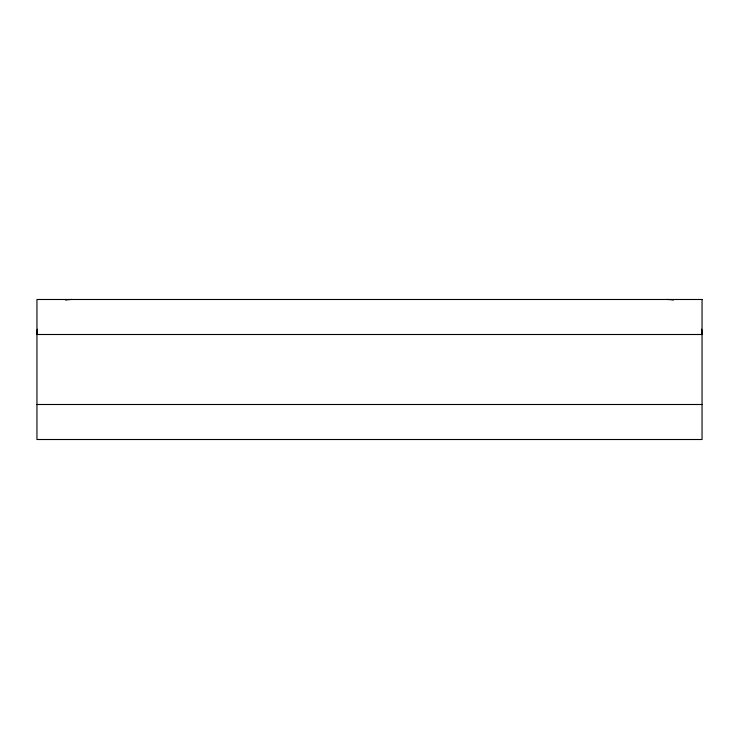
<?xml version="1.0" encoding="UTF-8"?>
<svg xmlns="http://www.w3.org/2000/svg" width="739" height="739" viewBox="0 0 739 739"><rect width="100%" height="100%" fill="white"/><g stroke="black" fill="none" stroke-linecap="round" stroke-linejoin="round"><path stroke-width="1.11" d="M36.95 404.501L702.05 404.501M37.356 329.197A35.001 35.001 0 0 0 36.95 334.499L702.05 334.499A35.001 35.001 0 0 0 701.644 329.197M65.586 300.071A35.001 35.001 0 0 1 71.951 299.489M667.049 299.489A35.001 35.001 0 0 1 673.414 300.071M702.05 299.489L36.95 299.489L36.95 439.511L702.05 439.511L702.05 299.489"/></g></svg>
